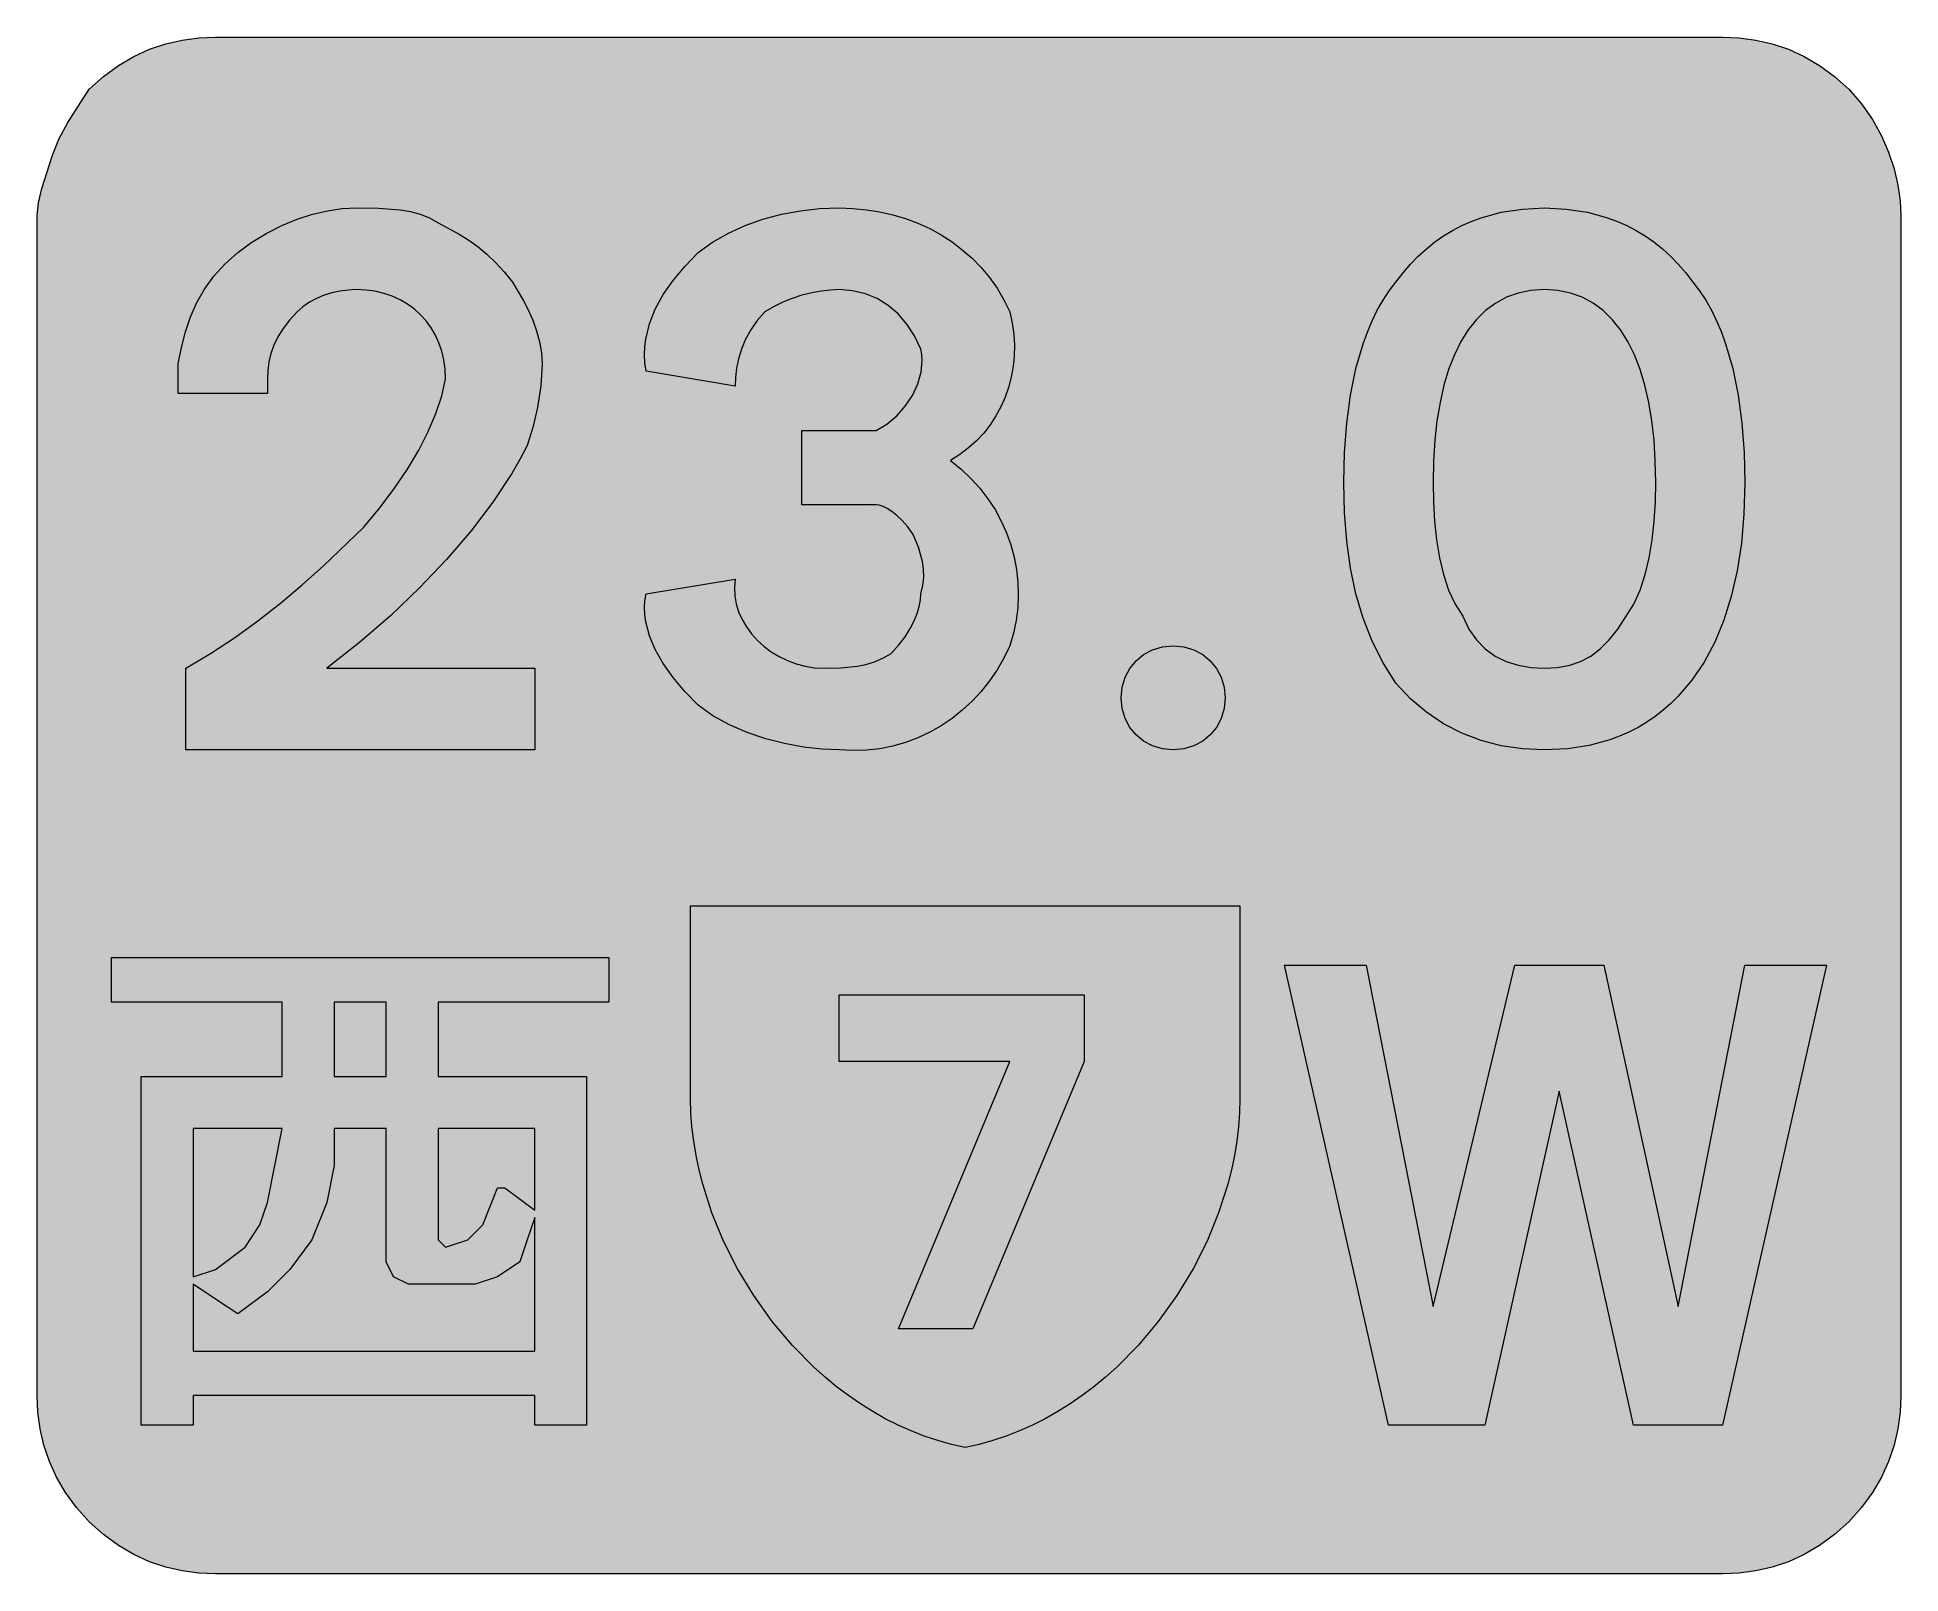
# Model space of a CAD drawing. Header units: metres. Extents: x 133 to 434, y 10 to 259.
import ezdxf

# ---------------------------------------------------------------- set-up
doc = ezdxf.new("R2010")
doc.units = ezdxf.units.M
for name, color, linetype, true_color in [('FILL_BLACK_000000', 7, 'Continuous', 0x000000), ('FILL_BLUE_0000FF', 7, 'Continuous', 0x0000ff), ('FILL_WHITE_FFFFFF', 7, 'Continuous', 0xffffff), ('FILL_YELLOW_FFFF00', 7, 'Continuous', 0xffff00), ('STROKE_WHITE_FFFFFF', 7, 'Continuous', 0xffffff)]:
    doc.layers.add(name, color=color, linetype=linetype, true_color=true_color)

msp = doc.modelspace()

# ---------------------------------------------------------------- hatches: boundary and pattern name
at = {"layer": 'FILL_BLACK_000000', "true_color": 0x000000}
h = msp.add_hatch(color=7, dxfattribs=at)
h.dxf.hatch_style = 1
h.paths.add_polyline_path([(289.95, 93.12), (262.35, 93.12), (262.35, 103.92), (301.95, 103.92), (301.95, 93.12), (283.95, 49.92), (271.95, 49.92), (289.95, 93.12)])
at = {"layer": 'FILL_BLUE_0000FF', "true_color": 0x0000ff}
h = msp.add_hatch(color=7, dxfattribs=at)
h.dxf.hatch_style = 1
h.paths.add_polyline_path([(405.15, 258.72), (407.85, 258.61), (410.53, 258.25), (413.19, 257.64), (415.8, 256.77), (418.36, 255.61), (420.84, 254.16), (423.25, 252.4), (425.55, 250.32), (427.63, 247.97), (429.39, 245.44), (430.84, 242.81), (432, 240.12), (432.87, 237.43), (433.48, 234.79), (433.84, 232.27), (433.95, 229.92), (433.95, 39.12), (433.84, 36.42), (433.48, 33.74), (432.87, 31.08), (432, 28.47), (430.84, 25.91), (429.39, 23.43), (427.63, 21.02), (425.55, 18.72), (423.25, 16.64), (420.84, 14.88), (418.36, 13.43), (415.8, 12.27), (413.19, 11.4), (410.53, 10.79), (407.85, 10.43), (405.15, 10.32), (161.55, 10.32), (158.85, 10.43), (156.17, 10.79), (153.51, 11.4), (150.9, 12.27), (148.34, 13.43), (145.86, 14.88), (143.45, 16.64), (141.15, 18.72), (139.07, 21.02), (137.31, 23.43), (135.86, 25.91), (134.7, 28.47), (133.83, 31.08), (133.22, 33.74), (132.86, 36.42), (132.75, 39.12), (132.75, 229.92), (132.96, 231.93), (133.5, 234.27), (135.15, 239.52), (136.26, 242.22), (137.7, 244.92), (141.15, 250.32), (143.45, 252.4), (145.86, 254.16), (148.34, 255.61), (150.9, 256.77), (153.51, 257.64), (156.17, 258.25), (158.85, 258.61), (161.55, 258.72), (405.15, 258.72)])
at = {"layer": 'FILL_WHITE_FFFFFF', "true_color": 0xffffff}
h = msp.add_hatch(color=7, dxfattribs=at)
h.dxf.hatch_style = 1
h.paths.add_polyline_path([(155.55, 201.12), (155.55, 205.92), (156.06, 208.56), (156.71, 211.09), (157.53, 213.51), (158.55, 215.82), (159.79, 218.01), (161.29, 220.09), (163.06, 222.06), (165.15, 223.92), (167.45, 225.61), (169.84, 227.07), (172.28, 228.31), (174.75, 229.32), (177.22, 230.11), (179.66, 230.67), (182.05, 231.01), (184.35, 231.12), (187.93, 231.08), (191.4, 230.82), (193.06, 230.53), (194.64, 230.11), (196.15, 229.51), (197.55, 228.72), (200.94, 226.88), (202.51, 225.89), (204, 224.82), (205.44, 223.63), (206.83, 222.31), (208.2, 220.81), (209.55, 219.12), (211.31, 216.21), (212.12, 214.63), (212.85, 212.97), (213.46, 211.26), (213.94, 209.5), (214.24, 207.72), (214.35, 205.92), (214.14, 202.34), (213.6, 198.87), (212.83, 195.63), (211.95, 192.72), (210.76, 190.46), (209.43, 188.17), (206.38, 183.55), (202.86, 178.9), (198.9, 174.27), (194.55, 169.69), (189.84, 165.21), (184.83, 160.88), (179.55, 156.72), (213.15, 156.72), (213.15, 143.52), (156.75, 143.52), (156.75, 156.72), (160.74, 159.08), (164.63, 161.63), (168.39, 164.36), (172.05, 167.22), (175.59, 170.2), (179.03, 173.26), (185.55, 179.52), (188.14, 182.67), (190.48, 185.8), (192.57, 188.91), (194.4, 191.97), (195.94, 194.98), (197.19, 197.91), (198.13, 200.77), (198.75, 203.52), (198.68, 205.07), (198.48, 206.55), (198.14, 207.97), (197.68, 209.31), (197.1, 210.58), (196.41, 211.77), (195.61, 212.87), (194.7, 213.87), (193.7, 214.78), (192.6, 215.58), (191.41, 216.27), (190.14, 216.85), (188.8, 217.31), (187.38, 217.65), (185.9, 217.85), (184.35, 217.92), (183, 217.86), (181.67, 217.69), (180.36, 217.41), (179.1, 217.02), (177.89, 216.51), (176.76, 215.89), (175.7, 215.16), (174.75, 214.32), (173.51, 212.97), (172.48, 211.62), (171.65, 210.27), (171, 208.92), (170.52, 207.57), (170.19, 206.22), (170.01, 204.87), (169.95, 203.52), (169.95, 201.12), (155.55, 201.12)])
h = msp.add_hatch(color=7, dxfattribs=at)
h.dxf.hatch_style = 1
h.paths.add_polyline_path([(256.35, 183.12), (256.35, 195.12), (265.95, 195.12), (267.15, 195.12), (268.35, 195.12), (270.09, 196.18), (271.67, 197.52), (273.05, 199.09), (274.2, 200.82), (275.06, 202.67), (275.61, 204.57), (275.78, 206.47), (275.72, 207.41), (275.55, 208.32), (274.54, 210.46), (273.32, 212.35), (271.9, 213.99), (270.3, 215.37), (268.53, 216.46), (266.61, 217.26), (264.54, 217.75), (262.35, 217.92), (260.95, 217.86), (259.46, 217.69), (257.92, 217.41), (256.35, 217.02), (254.78, 216.51), (253.24, 215.89), (251.75, 215.16), (250.35, 214.32), (249.11, 212.92), (248.08, 211.43), (247.25, 209.89), (246.6, 208.32), (246.12, 206.75), (245.79, 205.21), (245.61, 203.72), (245.55, 202.32), (231.15, 204.72), (230.98, 206.06), (230.92, 207.37), (230.97, 208.65), (231.11, 209.91), (231.7, 212.38), (232.65, 214.77), (233.94, 217.11), (235.54, 219.4), (237.42, 221.67), (239.55, 223.92), (241.91, 225.61), (244.46, 227.07), (247.19, 228.31), (250.05, 229.32), (253.03, 230.11), (256.09, 230.67), (259.2, 231.01), (262.35, 231.12), (264.58, 231.05), (266.78, 230.84), (268.94, 230.5), (271.05, 230.01), (273.1, 229.4), (275.09, 228.65), (277.01, 227.78), (278.85, 226.77), (280.61, 225.64), (282.27, 224.38), (283.84, 223), (285.3, 221.5), (286.65, 219.88), (287.88, 218.14), (288.98, 216.29), (289.95, 214.32), (290.33, 212.52), (290.57, 210.73), (290.68, 208.95), (290.64, 207.19), (290.48, 205.47), (290.18, 203.77), (289.76, 202.12), (289.2, 200.52), (288.52, 198.97), (287.71, 197.49), (286.78, 196.08), (285.73, 194.74), (284.56, 193.49), (283.27, 192.34), (281.87, 191.28), (280.35, 190.32), (282.08, 188.92), (283.67, 187.41), (285.11, 185.8), (286.41, 184.11), (287.56, 182.35), (288.56, 180.51), (289.4, 178.62), (290.1, 176.67), (290.64, 174.68), (291.03, 172.66), (291.25, 170.61), (291.32, 168.55), (291.22, 166.48), (290.96, 164.41), (290.54, 162.36), (289.95, 160.32), (288.98, 158.34), (287.88, 156.45), (286.65, 154.66), (285.3, 152.97), (283.84, 151.4), (282.27, 149.94), (280.61, 148.61), (278.85, 147.42), (277.01, 146.37), (275.09, 145.46), (273.1, 144.71), (271.05, 144.12), (268.94, 143.7), (266.78, 143.45), (264.58, 143.39), (262.35, 143.52), (259.55, 143.63), (256.59, 143.97), (253.55, 144.53), (250.5, 145.32), (247.5, 146.33), (244.63, 147.57), (241.96, 149.03), (239.55, 150.72), (237.42, 152.97), (235.54, 155.22), (233.94, 157.47), (232.65, 159.72), (231.7, 161.97), (231.11, 164.22), (230.97, 165.34), (230.92, 166.47), (230.98, 167.59), (231.15, 168.72), (245.55, 171.12), (245.42, 169.77), (245.48, 168.43), (245.71, 167.12), (246.11, 165.83), (246.67, 164.59), (247.36, 163.4), (248.2, 162.27), (249.15, 161.22), (250.22, 160.25), (251.39, 159.38), (252.65, 158.61), (253.99, 157.96), (255.4, 157.43), (256.87, 157.04), (258.39, 156.8), (259.95, 156.72), (262.65, 156.76), (265.35, 157.02), (266.7, 157.31), (268.05, 157.73), (269.4, 158.33), (270.75, 159.12), (271.99, 160.47), (273.02, 161.8), (273.85, 163.11), (274.5, 164.37), (274.98, 165.58), (275.31, 166.71), (275.49, 167.77), (275.55, 168.72), (275.89, 170.07), (276.04, 171.4), (276.01, 172.71), (275.85, 173.97), (275.21, 176.31), (274.35, 178.32), (273.45, 179.56), (272.57, 180.59), (271.71, 181.42), (270.9, 182.07), (270.14, 182.55), (269.46, 182.88), (268.85, 183.06), (268.35, 183.12), (256.35, 183.12)])
h = msp.add_hatch(color=7, dxfattribs=at)
h.dxf.hatch_style = 1
h.paths.add_polyline_path([(344.42, 196.34), (345.03, 200.87), (345.9, 205.17), (347.06, 209.18), (347.74, 211.07), (348.51, 212.88), (349.35, 214.59), (350.27, 216.2), (351.27, 217.71), (352.35, 219.12), (353.5, 220.64), (354.71, 222.05), (355.97, 223.35), (357.28, 224.54), (358.64, 225.63), (360.05, 226.61), (361.5, 227.49), (363, 228.27), (364.54, 228.95), (366.12, 229.54), (369.39, 230.43), (372.81, 230.95), (376.35, 231.12), (379.89, 230.95), (383.31, 230.43), (386.58, 229.54), (388.16, 228.95), (389.7, 228.27), (391.2, 227.49), (392.65, 226.61), (394.06, 225.63), (395.42, 224.54), (396.73, 223.35), (397.99, 222.05), (399.2, 220.64), (400.35, 219.12), (401.43, 217.71), (402.43, 216.2), (403.35, 214.59), (404.19, 212.88), (404.96, 211.07), (405.64, 209.18), (406.8, 205.17), (407.67, 200.87), (408.28, 196.34), (408.64, 191.61), (408.75, 186.72), (408.61, 181.69), (408.19, 176.94), (407.51, 172.48), (406.56, 168.33), (405.34, 164.47), (403.88, 160.92), (402.16, 157.69), (400.2, 154.77), (398, 152.18), (396.81, 151), (395.57, 149.91), (394.26, 148.9), (392.9, 147.98), (391.49, 147.14), (390.02, 146.39), (388.49, 145.72), (386.92, 145.14), (383.6, 144.24), (380.08, 143.7), (376.35, 143.52), (372.81, 143.69), (369.39, 144.19), (366.12, 145.04), (363, 146.22), (360.05, 147.74), (357.28, 149.59), (354.71, 151.79), (352.35, 154.32), (350.27, 157.58), (348.51, 161.07), (347.06, 164.78), (345.9, 168.72), (345.03, 172.88), (344.42, 177.27), (344.06, 181.88), (343.95, 186.72), (344.06, 191.61), (344.42, 196.34)])
h.paths.add_polyline_path([(380.44, 157.19), (382.21, 157.8), (383.85, 158.67), (385.37, 159.83), (386.81, 161.28), (388.2, 163.04), (389.55, 165.12), (390.79, 167.08), (391.82, 169.34), (392.65, 171.85), (393.3, 174.57), (393.78, 177.46), (394.11, 180.48), (394.29, 183.58), (394.35, 186.72), (394.28, 190.23), (394.07, 193.57), (393.72, 196.73), (393.23, 199.69), (392.59, 202.46), (391.82, 205.03), (390.9, 207.38), (389.85, 209.52), (388.65, 211.43), (387.32, 213.11), (385.84, 214.55), (384.23, 215.74), (382.47, 216.69), (380.57, 217.37), (378.53, 217.78), (376.35, 217.92), (374.17, 217.78), (372.13, 217.37), (370.23, 216.69), (368.48, 215.74), (366.86, 214.55), (365.38, 213.11), (364.05, 211.43), (362.85, 209.52), (361.8, 207.38), (360.88, 205.03), (360.11, 202.46), (359.48, 199.69), (358.98, 196.73), (358.63, 193.57), (358.42, 190.23), (358.35, 186.72), (358.41, 183.58), (358.59, 180.48), (358.92, 177.46), (359.4, 174.57), (360.05, 171.85), (360.88, 169.34), (361.91, 167.08), (363.15, 165.12), (364.16, 163.04), (365.38, 161.28), (366.8, 159.83), (368.4, 158.67), (370.17, 157.8), (372.09, 157.19), (374.16, 156.83), (376.35, 156.72), (378.49, 156.83), (380.44, 157.19)], flags=16)
h = msp.add_hatch(color=7, dxfattribs=at)
h.dxf.hatch_style = 1
h.paths.add_polyline_path([(324.59, 150.18), (324.11, 148.58), (323.36, 147.15), (322.35, 145.92), (321.12, 144.91), (319.69, 144.16), (318.09, 143.68), (316.35, 143.52), (314.61, 143.68), (313.01, 144.16), (311.58, 144.91), (310.35, 145.92), (309.34, 147.15), (308.59, 148.58), (308.11, 150.18), (307.95, 151.92), (308.11, 153.66), (308.59, 155.26), (309.34, 156.69), (310.35, 157.92), (311.58, 158.93), (313.01, 159.68), (314.61, 160.16), (316.35, 160.32), (318.09, 160.16), (319.69, 159.68), (321.12, 158.93), (322.35, 157.92), (323.36, 156.69), (324.11, 155.26), (324.59, 153.66), (324.75, 151.92), (324.59, 150.18)])
h = msp.add_hatch(color=7, dxfattribs=at)
h.dxf.hatch_style = 1
h.paths.add_polyline_path([(157.95, 34.32), (149.55, 34.32), (149.55, 90.72), (172.35, 90.72), (172.35, 102.72), (144.75, 102.72), (144.75, 109.92), (225.15, 109.92), (225.15, 102.72), (197.55, 102.72), (197.55, 90.72), (221.55, 90.72), (221.55, 34.32), (213.15, 34.32), (213.15, 39.12), (157.95, 39.12), (157.95, 34.32)])
h.paths.add_polyline_path([(180.75, 90.72), (189.15, 90.72), (189.15, 102.72), (180.75, 102.72), (180.75, 90.72)], flags=16)
h.paths.add_polyline_path([(202.35, 64.32), (204.75, 66.72), (207.15, 72.72), (208.35, 72.72), (213.15, 69.12), (213.15, 82.32), (197.55, 82.32), (197.55, 66.72), (197.55, 64.32), (198.75, 63.12), (202.35, 64.32)], flags=16)
h.paths.add_polyline_path([(166.35, 63.12), (168.75, 66.72), (169.95, 70.32), (171.15, 76.32), (172.35, 82.32), (157.95, 82.32), (157.95, 58.32), (161.55, 59.52), (166.35, 63.12)], flags=16)
h.paths.add_polyline_path([(213.15, 67.92), (211.95, 64.32), (210.75, 60.72), (207.15, 58.32), (203.55, 57.12), (195.15, 57.12), (192.75, 57.12), (190.35, 58.32), (189.15, 60.72), (189.15, 63.12), (189.15, 82.32), (180.75, 82.32), (180.75, 76.32), (179.55, 70.32), (177.15, 64.32), (173.55, 59.52), (169.95, 55.92), (165.15, 52.32), (161.55, 54.72), (157.95, 57.12), (157.95, 46.32), (213.15, 46.32), (213.15, 67.92)], flags=16)
h = msp.add_hatch(color=7, dxfattribs=at)
h.dxf.hatch_style = 1
h.paths.add_polyline_path([(334.35, 108.72), (347.55, 108.72), (358.35, 53.52), (371.55, 108.72), (385.95, 108.72), (397.95, 53.52), (408.75, 108.72), (421.95, 108.72), (405.15, 34.32), (390.75, 34.32), (378.75, 88.32), (366.75, 34.32), (365.55, 34.32), (351.15, 34.32), (334.35, 108.72)])
at = {"layer": 'FILL_YELLOW_FFFF00', "true_color": 0xffff00}
h = msp.add_hatch(color=7, dxfattribs=at)
h.dxf.hatch_style = 1
h.paths.add_polyline_path([(280.51, 31.23), (278.31, 31.84), (276.13, 32.57), (273.99, 33.4), (271.89, 34.34), (269.82, 35.38), (267.79, 36.53), (265.8, 37.77), (263.85, 39.11), (261.95, 40.55), (260.09, 42.09), (258.28, 43.71), (254.81, 47.24), (251.55, 51.12), (248.57, 55.28), (245.94, 59.61), (243.68, 64.09), (241.8, 68.67), (240.31, 73.3), (239.72, 75.63), (239.23, 77.95), (238.85, 80.27), (238.57, 82.57), (238.41, 84.86), (238.35, 87.12), (238.35, 118.32), (327.15, 118.32), (327.15, 87.12), (327.09, 84.86), (326.93, 82.57), (326.65, 80.27), (326.27, 77.95), (325.78, 75.63), (325.19, 73.3), (323.7, 68.67), (321.82, 64.09), (319.56, 59.61), (316.93, 55.28), (313.95, 51.12), (310.69, 47.24), (307.22, 43.71), (305.41, 42.09), (303.55, 40.55), (301.65, 39.11), (299.7, 37.77), (297.71, 36.53), (295.68, 35.38), (293.61, 34.34), (291.51, 33.4), (289.37, 32.57), (287.19, 31.84), (284.99, 31.23), (282.75, 30.72), (280.51, 31.23)])

# ---------------------------------------------------------------- linework, layer by layer
at = {"layer": 'FILL_BLACK_000000', "lineweight": 0, "true_color": 0x000000}
msp.add_lwpolyline([(289.95, 93.12), (262.35, 93.12), (262.35, 103.92), (301.95, 103.92), (301.95, 93.12), (283.95, 49.92), (271.95, 49.92)], close=True, dxfattribs=at)
at = {"layer": 'FILL_BLUE_0000FF', "lineweight": 0, "true_color": 0x0000ff}
msp.add_lwpolyline([(405.15, 258.72), (407.85, 258.61), (410.53, 258.25), (413.19, 257.64), (415.8, 256.77), (418.36, 255.61), (420.84, 254.16), (423.25, 252.4), (425.55, 250.32), (427.63, 247.97), (429.39, 245.44), (430.84, 242.81), (432, 240.12), (432.87, 237.43), (433.48, 234.79), (433.84, 232.27), (433.95, 229.92), (433.95, 39.12), (433.84, 36.42), (433.48, 33.74), (432.87, 31.08), (432, 28.47), (430.84, 25.91), (429.39, 23.43), (427.63, 21.02), (425.55, 18.72), (423.25, 16.64), (420.84, 14.88), (418.36, 13.43), (415.8, 12.27), (413.19, 11.4), (410.53, 10.79), (407.85, 10.43), (405.15, 10.32), (161.55, 10.32), (158.85, 10.43), (156.17, 10.79), (153.51, 11.4), (150.9, 12.27), (148.34, 13.43), (145.86, 14.88), (143.45, 16.64), (141.15, 18.72), (139.07, 21.02), (137.31, 23.43), (135.86, 25.91), (134.7, 28.47), (133.83, 31.08), (133.22, 33.74), (132.86, 36.42), (132.75, 39.12), (132.75, 229.92), (132.96, 231.93), (133.5, 234.27), (135.15, 239.52), (136.26, 242.22), (137.7, 244.92), (141.15, 250.32), (143.45, 252.4), (145.86, 254.16), (148.34, 255.61), (150.9, 256.77), (153.51, 257.64), (156.17, 258.25), (158.85, 258.61), (161.55, 258.72)], close=True, dxfattribs=at)
at = {"layer": 'FILL_WHITE_FFFFFF', "lineweight": 0, "true_color": 0xffffff}
for points in [[(155.55, 201.12), (155.55, 205.92), (156.06, 208.56), (156.71, 211.09), (157.53, 213.51), (158.55, 215.82), (159.79, 218.01), (161.29, 220.09), (163.06, 222.06), (165.15, 223.92), (167.45, 225.61), (169.84, 227.07), (172.28, 228.31), (174.75, 229.32), (177.22, 230.11), (179.66, 230.67), (182.05, 231.01), (184.35, 231.12), (187.93, 231.08), (191.4, 230.82), (193.06, 230.53), (194.64, 230.11), (196.15, 229.51), (197.55, 228.72), (200.94, 226.88), (202.51, 225.89), (204, 224.82), (205.44, 223.63), (206.83, 222.31), (208.2, 220.81), (209.55, 219.12), (211.31, 216.21), (212.12, 214.63), (212.85, 212.97), (213.46, 211.26), (213.94, 209.5), (214.24, 207.72), (214.35, 205.92), (214.14, 202.34), (213.6, 198.87), (212.83, 195.63), (211.95, 192.72), (210.76, 190.46), (209.43, 188.17), (206.38, 183.55), (202.86, 178.9), (198.9, 174.27), (194.55, 169.69), (189.84, 165.21), (184.83, 160.88), (179.55, 156.72), (213.15, 156.72), (213.15, 143.52), (156.75, 143.52), (156.75, 156.72), (160.74, 159.08), (164.63, 161.63), (168.39, 164.36), (172.05, 167.22), (175.59, 170.2), (179.03, 173.26), (185.55, 179.52), (188.14, 182.67), (190.48, 185.8), (192.57, 188.91), (194.4, 191.97), (195.94, 194.98), (197.19, 197.91), (198.13, 200.77), (198.75, 203.52), (198.68, 205.07), (198.48, 206.55), (198.14, 207.97), (197.68, 209.31), (197.1, 210.58), (196.41, 211.77), (195.61, 212.87), (194.7, 213.87), (193.7, 214.78), (192.6, 215.58), (191.41, 216.27), (190.14, 216.85), (188.8, 217.31), (187.38, 217.65), (185.9, 217.85), (184.35, 217.92), (183, 217.86), (181.67, 217.69), (180.36, 217.41), (179.1, 217.02), (177.89, 216.51), (176.76, 215.89), (175.7, 215.16), (174.75, 214.32), (173.51, 212.97), (172.48, 211.62), (171.65, 210.27), (171, 208.92), (170.52, 207.57), (170.19, 206.22), (170.01, 204.87), (169.95, 203.52), (169.95, 201.12)], [(256.35, 183.12), (256.35, 195.12), (265.95, 195.12), (267.15, 195.12), (268.35, 195.12), (270.09, 196.18), (271.67, 197.52), (273.05, 199.09), (274.2, 200.82), (275.06, 202.67), (275.61, 204.57), (275.78, 206.47), (275.72, 207.41), (275.55, 208.32), (274.54, 210.46), (273.32, 212.35), (271.9, 213.99), (270.3, 215.37), (268.53, 216.46), (266.61, 217.26), (264.54, 217.75), (262.35, 217.92), (260.95, 217.86), (259.46, 217.69), (257.92, 217.41), (256.35, 217.02), (254.78, 216.51), (253.24, 215.89), (251.75, 215.16), (250.35, 214.32), (249.11, 212.92), (248.08, 211.43), (247.25, 209.89), (246.6, 208.32), (246.12, 206.75), (245.79, 205.21), (245.61, 203.72), (245.55, 202.32), (231.15, 204.72), (230.98, 206.06), (230.92, 207.37), (230.97, 208.65), (231.11, 209.91), (231.7, 212.38), (232.65, 214.77), (233.94, 217.11), (235.54, 219.4), (237.42, 221.67), (239.55, 223.92), (241.91, 225.61), (244.46, 227.07), (247.19, 228.31), (250.05, 229.32), (253.03, 230.11), (256.09, 230.67), (259.2, 231.01), (262.35, 231.12), (264.58, 231.05), (266.78, 230.84), (268.94, 230.5), (271.05, 230.01), (273.1, 229.4), (275.09, 228.65), (277.01, 227.78), (278.85, 226.77), (280.61, 225.64), (282.27, 224.38), (283.84, 223), (285.3, 221.5), (286.65, 219.88), (287.88, 218.14), (288.98, 216.29), (289.95, 214.32), (290.33, 212.52), (290.57, 210.73), (290.68, 208.95), (290.64, 207.19), (290.48, 205.47), (290.18, 203.77), (289.76, 202.12), (289.2, 200.52), (288.52, 198.97), (287.71, 197.49), (286.78, 196.08), (285.73, 194.74), (284.56, 193.49), (283.27, 192.34), (281.87, 191.28), (280.35, 190.32), (282.08, 188.92), (283.67, 187.41), (285.11, 185.8), (286.41, 184.11), (287.56, 182.35), (288.56, 180.51), (289.4, 178.62), (290.1, 176.67), (290.64, 174.68), (291.03, 172.66), (291.25, 170.61), (291.32, 168.55), (291.22, 166.48), (290.96, 164.41), (290.54, 162.36), (289.95, 160.32), (288.98, 158.34), (287.88, 156.45), (286.65, 154.66), (285.3, 152.97), (283.84, 151.4), (282.27, 149.94), (280.61, 148.61), (278.85, 147.42), (277.01, 146.37), (275.09, 145.46), (273.1, 144.71), (271.05, 144.12), (268.94, 143.7), (266.78, 143.45), (264.58, 143.39), (262.35, 143.52), (259.55, 143.63), (256.59, 143.97), (253.55, 144.53), (250.5, 145.32), (247.5, 146.33), (244.63, 147.57), (241.96, 149.03), (239.55, 150.72), (237.42, 152.97), (235.54, 155.22), (233.94, 157.47), (232.65, 159.72), (231.7, 161.97), (231.11, 164.22), (230.97, 165.34), (230.92, 166.47), (230.98, 167.59), (231.15, 168.72), (245.55, 171.12), (245.42, 169.77), (245.48, 168.43), (245.71, 167.12), (246.11, 165.83), (246.67, 164.59), (247.36, 163.4), (248.2, 162.27), (249.15, 161.22), (250.22, 160.25), (251.39, 159.38), (252.65, 158.61), (253.99, 157.96), (255.4, 157.43), (256.87, 157.04), (258.39, 156.8), (259.95, 156.72), (262.65, 156.76), (265.35, 157.02), (266.7, 157.31), (268.05, 157.73), (269.4, 158.33), (270.75, 159.12), (271.99, 160.47), (273.02, 161.8), (273.85, 163.11), (274.5, 164.37), (274.98, 165.58), (275.31, 166.71), (275.49, 167.77), (275.55, 168.72), (275.89, 170.07), (276.04, 171.4), (276.01, 172.71), (275.85, 173.97), (275.21, 176.31), (274.35, 178.32), (273.45, 179.56), (272.57, 180.59), (271.71, 181.42), (270.9, 182.07), (270.14, 182.55), (269.46, 182.88), (268.85, 183.06), (268.35, 183.12)], [(344.42, 196.34), (345.03, 200.87), (345.9, 205.17), (347.06, 209.18), (347.74, 211.07), (348.51, 212.88), (349.35, 214.59), (350.27, 216.2), (351.27, 217.71), (352.35, 219.12), (353.5, 220.64), (354.71, 222.05), (355.97, 223.35), (357.28, 224.54), (358.64, 225.63), (360.05, 226.61), (361.5, 227.49), (363, 228.27), (364.54, 228.95), (366.12, 229.54), (369.39, 230.43), (372.81, 230.95), (376.35, 231.12), (379.89, 230.95), (383.31, 230.43), (386.58, 229.54), (388.16, 228.95), (389.7, 228.27), (391.2, 227.49), (392.65, 226.61), (394.06, 225.63), (395.42, 224.54), (396.73, 223.35), (397.99, 222.05), (399.2, 220.64), (400.35, 219.12), (401.43, 217.71), (402.43, 216.2), (403.35, 214.59), (404.19, 212.88), (404.96, 211.07), (405.64, 209.18), (406.8, 205.17), (407.67, 200.87), (408.28, 196.34), (408.64, 191.61), (408.75, 186.72), (408.61, 181.69), (408.19, 176.94), (407.51, 172.48), (406.56, 168.33), (405.34, 164.47), (403.88, 160.92), (402.16, 157.69), (400.2, 154.77), (398, 152.18), (396.81, 151), (395.57, 149.91), (394.26, 148.9), (392.9, 147.98), (391.49, 147.14), (390.02, 146.39), (388.49, 145.72), (386.92, 145.14), (383.6, 144.24), (380.08, 143.7), (376.35, 143.52), (372.81, 143.69), (369.39, 144.19), (366.12, 145.04), (363, 146.22), (360.05, 147.74), (357.28, 149.59), (354.71, 151.79), (352.35, 154.32), (350.27, 157.58), (348.51, 161.07), (347.06, 164.78), (345.9, 168.72), (345.03, 172.88), (344.42, 177.27), (344.06, 181.88), (343.95, 186.72), (344.06, 191.61)], [(380.44, 157.19), (382.21, 157.8), (383.85, 158.67), (385.37, 159.83), (386.81, 161.28), (388.2, 163.04), (389.55, 165.12), (390.79, 167.08), (391.82, 169.34), (392.65, 171.85), (393.3, 174.57), (393.78, 177.46), (394.11, 180.48), (394.29, 183.58), (394.35, 186.72), (394.28, 190.23), (394.07, 193.57), (393.72, 196.73), (393.23, 199.69), (392.59, 202.46), (391.82, 205.03), (390.9, 207.38), (389.85, 209.52), (388.65, 211.43), (387.32, 213.11), (385.84, 214.55), (384.23, 215.74), (382.47, 216.69), (380.57, 217.37), (378.53, 217.78), (376.35, 217.92), (374.17, 217.78), (372.13, 217.37), (370.23, 216.69), (368.48, 215.74), (366.86, 214.55), (365.38, 213.11), (364.05, 211.43), (362.85, 209.52), (361.8, 207.38), (360.88, 205.03), (360.11, 202.46), (359.48, 199.69), (358.98, 196.73), (358.63, 193.57), (358.42, 190.23), (358.35, 186.72), (358.41, 183.58), (358.59, 180.48), (358.92, 177.46), (359.4, 174.57), (360.05, 171.85), (360.88, 169.34), (361.91, 167.08), (363.15, 165.12), (364.16, 163.04), (365.38, 161.28), (366.8, 159.83), (368.4, 158.67), (370.17, 157.8), (372.09, 157.19), (374.16, 156.83), (376.35, 156.72), (378.49, 156.83)], [(324.59, 150.18), (324.11, 148.58), (323.36, 147.15), (322.35, 145.92), (321.12, 144.91), (319.69, 144.16), (318.09, 143.68), (316.35, 143.52), (314.61, 143.68), (313.01, 144.16), (311.58, 144.91), (310.35, 145.92), (309.34, 147.15), (308.59, 148.58), (308.11, 150.18), (307.95, 151.92), (308.11, 153.66), (308.59, 155.26), (309.34, 156.69), (310.35, 157.92), (311.58, 158.93), (313.01, 159.68), (314.61, 160.16), (316.35, 160.32), (318.09, 160.16), (319.69, 159.68), (321.12, 158.93), (322.35, 157.92), (323.36, 156.69), (324.11, 155.26), (324.59, 153.66), (324.75, 151.92)], [(157.95, 34.32), (149.55, 34.32), (149.55, 90.72), (172.35, 90.72), (172.35, 102.72), (144.75, 102.72), (144.75, 109.92), (225.15, 109.92), (225.15, 102.72), (197.55, 102.72), (197.55, 90.72), (221.55, 90.72), (221.55, 34.32), (213.15, 34.32), (213.15, 39.12), (157.95, 39.12)], [(334.35, 108.72), (347.55, 108.72), (358.35, 53.52), (371.55, 108.72), (385.95, 108.72), (397.95, 53.52), (408.75, 108.72), (421.95, 108.72), (405.15, 34.32), (390.75, 34.32), (378.75, 88.32), (366.75, 34.32), (365.55, 34.32), (351.15, 34.32)], [(180.75, 90.72), (189.15, 90.72), (189.15, 102.72), (180.75, 102.72)], [(166.35, 63.12), (168.75, 66.72), (169.95, 70.32), (171.15, 76.32), (172.35, 82.32), (157.95, 82.32), (157.95, 58.32), (161.55, 59.52)], [(213.15, 67.92), (211.95, 64.32), (210.75, 60.72), (207.15, 58.32), (203.55, 57.12), (195.15, 57.12), (192.75, 57.12), (190.35, 58.32), (189.15, 60.72), (189.15, 63.12), (189.15, 82.32), (180.75, 82.32), (180.75, 76.32), (179.55, 70.32), (177.15, 64.32), (173.55, 59.52), (169.95, 55.92), (165.15, 52.32), (161.55, 54.72), (157.95, 57.12), (157.95, 46.32), (213.15, 46.32)], [(202.35, 64.32), (204.75, 66.72), (207.15, 72.72), (208.35, 72.72), (213.15, 69.12), (213.15, 82.32), (197.55, 82.32), (197.55, 66.72), (197.55, 64.32), (198.75, 63.12)]]:
    msp.add_lwpolyline(points, close=True, dxfattribs=at)
at = {"layer": 'FILL_YELLOW_FFFF00', "lineweight": 0, "true_color": 0xffff00}
msp.add_lwpolyline([(280.51, 31.23), (278.31, 31.84), (276.13, 32.57), (273.99, 33.4), (271.89, 34.34), (269.82, 35.38), (267.79, 36.53), (265.8, 37.77), (263.85, 39.11), (261.95, 40.55), (260.09, 42.09), (258.28, 43.71), (254.81, 47.24), (251.55, 51.12), (248.57, 55.28), (245.94, 59.61), (243.68, 64.09), (241.8, 68.67), (240.31, 73.3), (239.72, 75.63), (239.23, 77.95), (238.85, 80.27), (238.57, 82.57), (238.41, 84.86), (238.35, 87.12), (238.35, 118.32), (327.15, 118.32), (327.15, 87.12), (327.09, 84.86), (326.93, 82.57), (326.65, 80.27), (326.27, 77.95), (325.78, 75.63), (325.19, 73.3), (323.7, 68.67), (321.82, 64.09), (319.56, 59.61), (316.93, 55.28), (313.95, 51.12), (310.69, 47.24), (307.22, 43.71), (305.41, 42.09), (303.55, 40.55), (301.65, 39.11), (299.7, 37.77), (297.71, 36.53), (295.68, 35.38), (293.61, 34.34), (291.51, 33.4), (289.37, 32.57), (287.19, 31.84), (284.99, 31.23), (282.75, 30.72)], close=True, dxfattribs=at)
at = {"layer": 'STROKE_WHITE_FFFFFF', "lineweight": 0, "true_color": 0xffffff}
for points in [[(343.95, 186.72), (343.95, 186.72)], [(267.35, 182.16), (267.35, 182.16)], [(347.35, 182.16), (347.35, 182.16)], [(347.35, 182.16), (347.35, 182.16)], [(347.35, 182.16), (347.35, 182.16)], [(347.35, 182.16), (347.35, 182.16)], [(347.35, 182.16), (347.35, 182.16)]]:
    msp.add_lwpolyline(points, dxfattribs=at)

doc.saveas('drawing.dxf')
